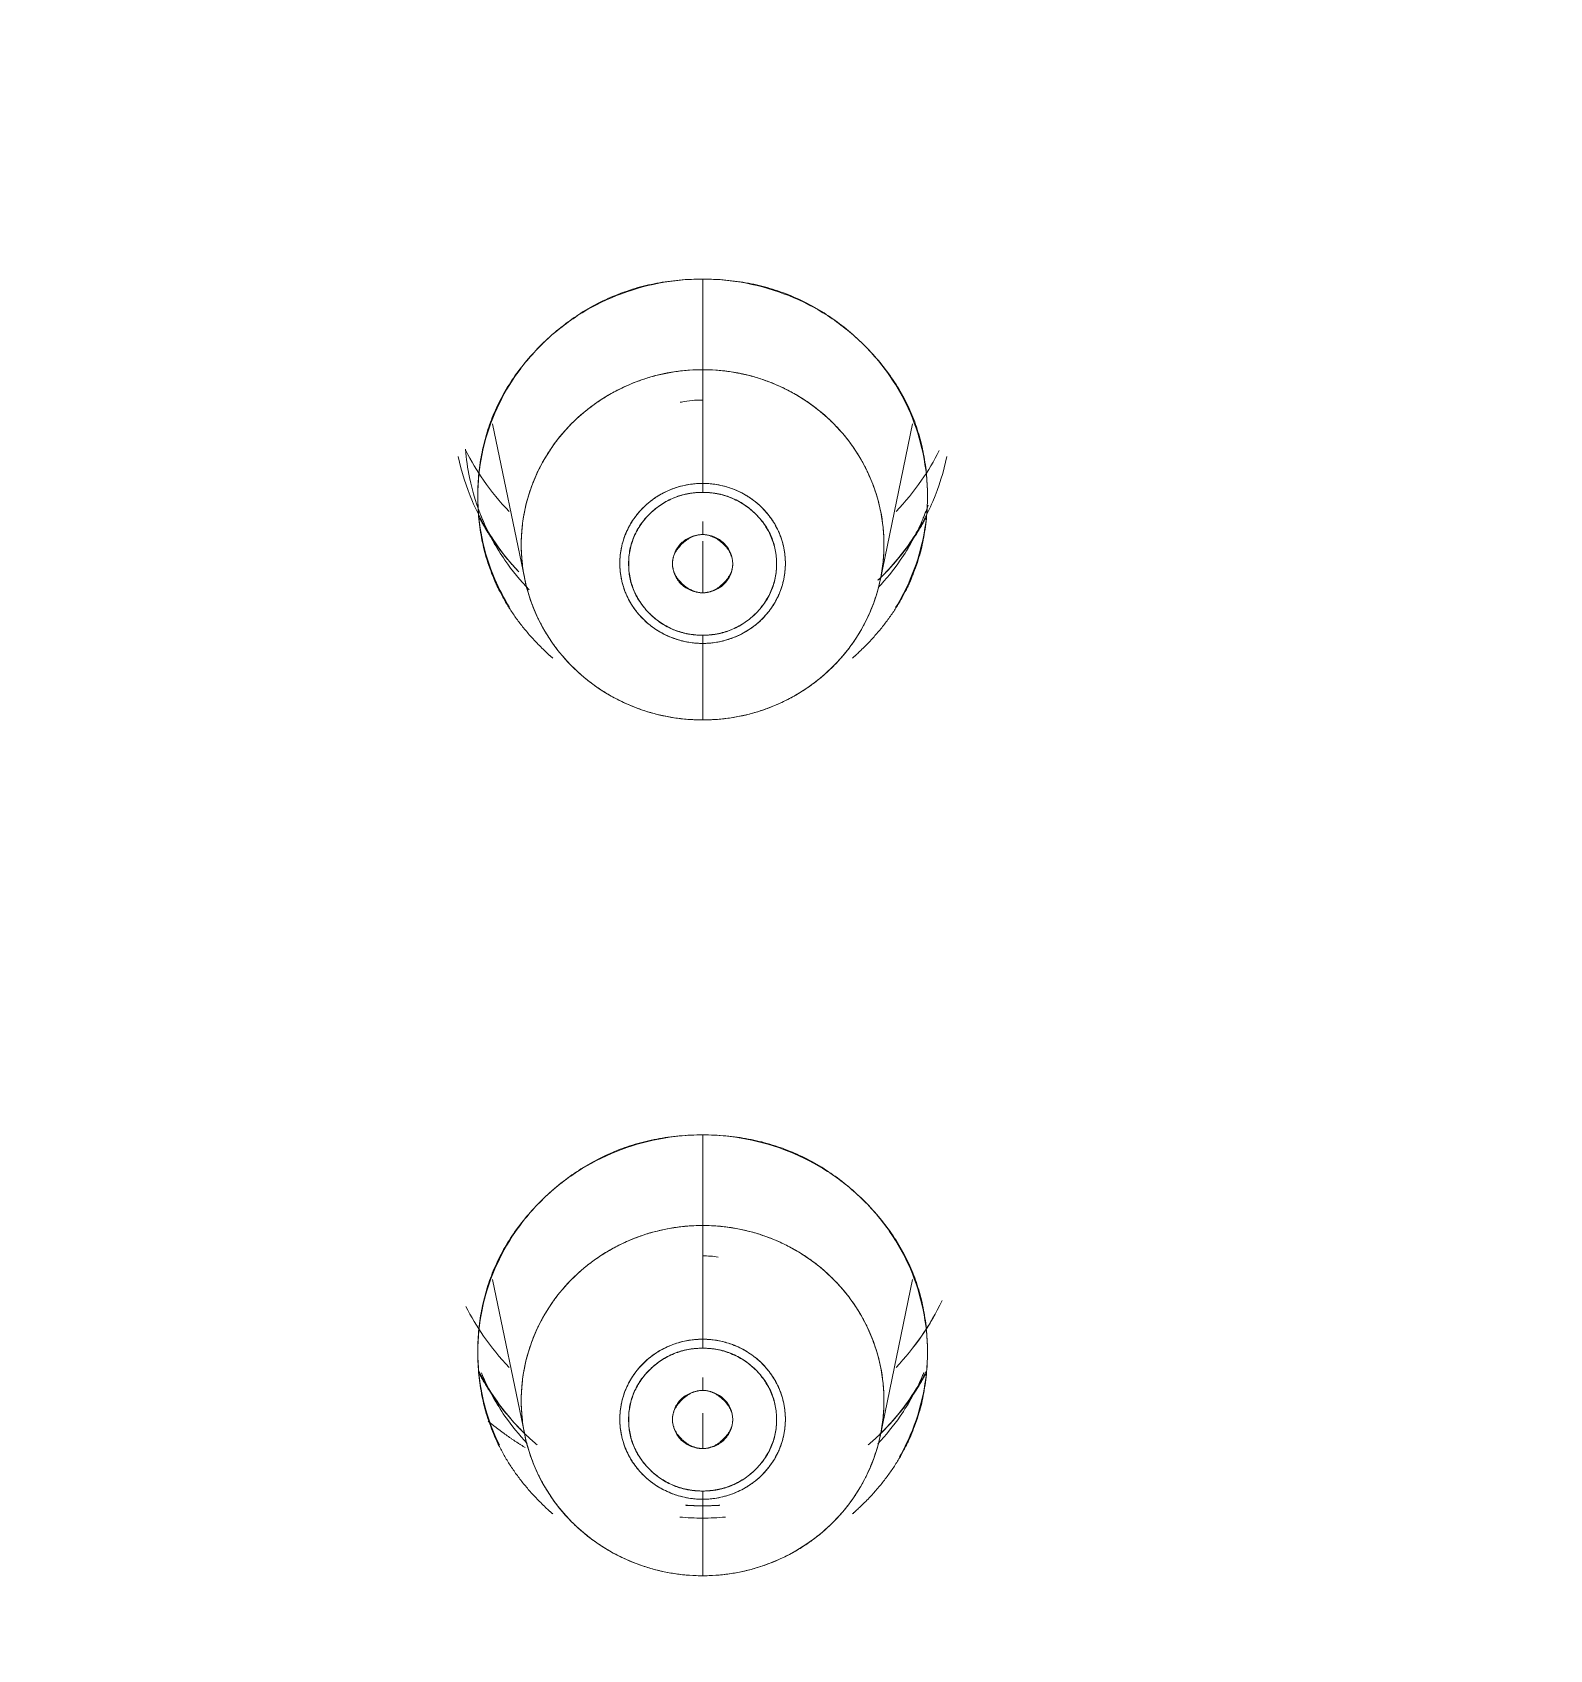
# Model space of a CAD drawing. Header units: inches. Extents: x 1105 to 1525, y -292 to 302.
# Drawn here: x 1197.71 to 1209.01, y -8.51 to 3.54 of the extents above; entities that cross this region are included whole.
import ezdxf

# ---------------------------------------------------------------- set-up
doc = ezdxf.new("R2010")
doc.units = ezdxf.units.IN
doc.header["$LTSCALE"] = 2.42
doc.header["$MEASUREMENT"] = 0
doc.layers.get('0').update_dxf_attribs({"linetype": 'CONTINUOUS'})

msp = doc.modelspace()

# ---------------------------------------------------------------- linework, layer by layer
at = {"linetype": 'Continuous', "lineweight": 18, "extrusion": (0, 1, 0)}
for p, q in [((1201.137, 0.625), (1201.376, -0.532)), ((1204.025, -0.532), (1204.264, 0.625)), ((1202.701, -0.371), (1202.701, -0.373)), ((1202.701, -0.373), (1202.701, -0.371)), ((1201.137, -5.75), (1201.376, -6.907)), ((1204.025, -6.907), (1204.264, -5.75)), ((1202.701, -6.748), (1202.701, -6.746)), ((1202.701, -6.746), (1202.701, -6.748))]:
    msp.add_line(p, q, dxfattribs=at)
at = {"linetype": 'Continuous', "lineweight": 18}
for points, degree, knots in [([(1195.817, 93.394), (1202.015, 94.846), (1208.388, 95.111), (1213.318, 95.316), (1218.223, 94.804), (1224.622, 94.135), (1230.757, 92.275), (1238.11, 90.045), (1244.729, 86.221), (1251.525, 82.295), (1257.155, 76.908), (1262.782, 71.525), (1266.914, 64.997), (1271.044, 58.472), (1273.44, 51.181), (1275.835, 43.891), (1276.356, 36.257), (1276.877, 28.632), (1275.497, 21.105), (1274.115, 13.574), (1270.908, 6.579), (1268.052, 0.347), (1263.883, -5.15), (1257.961, -12.96), (1249.886, -18.696), (1244.869, -22.26), (1239.241, -24.844)], 2, [0, 0, 0, 0.125, 0.125, 0.1875, 0.1875, 0.25, 0.25, 0.3125, 0.3125, 0.375, 0.375, 0.4375, 0.4375, 0.5, 0.5, 0.5625, 0.5625, 0.625, 0.625, 0.6875, 0.6875, 0.75, 0.75, 0.875, 0.875, 1, 1, 1]), ([(1239.241, -24.844), (1239.945, -24.521), (1241.272, -23.883), (1243.174, -22.889), (1245.001, -21.861), (1246.885, -20.721), (1248.901, -19.401), (1251.067, -17.862), (1253.381, -16.063), (1255.852, -13.947), (1258.478, -11.445), (1261.219, -8.502), (1263.993, -5.097), (1266.701, -1.233), (1269.256, 3.091), (1271.566, 7.863), (1273.516, 12.997), (1275.013, 18.357), (1276.016, 23.822), (1276.519, 29.339), (1276.519, 34.879), (1276.016, 40.4), (1275.013, 45.856), (1273.519, 51.206), (1271.546, 56.409), (1269.108, 61.424), (1266.224, 66.213), (1262.916, 70.741), (1259.21, 74.971), (1255.137, 78.868), (1250.725, 82.407), (1245.994, 85.568), (1241.004, 88.308), (1235.91, 90.561), (1230.9, 92.3), (1226.102, 93.564), (1221.565, 94.42), (1217.342, 94.931), (1213.501, 95.163), (1210.069, 95.186), (1207.014, 95.06), (1204.285, 94.831), (1201.84, 94.532), (1199.657, 94.187), (1197.676, 93.811), (1196.425, 93.537), (1195.817, 93.394)], 3, [0, 0, 0, 0, 0.012202, 0.023189, 0.033858, 0.045296, 0.057999, 0.071972, 0.087381, 0.104481, 0.123651, 0.145097, 0.168608, 0.193819, 0.220656, 0.249232, 0.279085, 0.309194, 0.339088, 0.368937, 0.398843, 0.428755, 0.458652, 0.488547, 0.518447, 0.548347, 0.57824, 0.608136, 0.638049, 0.667943, 0.697772, 0.727718, 0.757896, 0.787508, 0.81533, 0.841142, 0.865293, 0.887639, 0.907732, 0.925508, 0.941345, 0.955585, 0.96839, 0.979913, 0.990205, 1, 1, 1, 1]), ([(1195.887, 93.19), (1196.492, 93.332), (1197.738, 93.605), (1199.71, 93.979), (1201.883, 94.322), (1204.316, 94.62), (1207.033, 94.848), (1210.074, 94.973), (1213.49, 94.95), (1217.314, 94.719), (1221.518, 94.21), (1226.034, 93.358), (1230.81, 92.1), (1235.796, 90.369), (1240.867, 88.127), (1245.834, 85.4), (1250.543, 82.252), (1254.935, 78.73), (1258.989, 74.851), (1262.678, 70.64), (1265.971, 66.134), (1268.842, 61.366), (1271.269, 56.374), (1273.233, 51.195), (1274.72, 45.87), (1275.718, 40.438), (1276.219, 34.943), (1276.219, 29.429), (1275.719, 23.937), (1274.72, 18.497), (1273.23, 13.162), (1271.289, 8.051), (1268.99, 3.302), (1266.446, -1.003), (1263.75, -4.849), (1260.989, -8.238), (1258.26, -11.168), (1255.647, -13.658), (1253.187, -15.765), (1250.884, -17.555), (1248.728, -19.088), (1246.721, -20.401), (1244.846, -21.536), (1243.027, -22.56), (1241.133, -23.549), (1239.813, -24.184), (1239.113, -24.505)], 3, [0, 0, 0, 0, 0.009795, 0.020087, 0.03161, 0.044415, 0.058655, 0.074492, 0.092268, 0.112361, 0.134707, 0.158858, 0.18467, 0.212492, 0.242104, 0.272282, 0.302228, 0.332057, 0.361951, 0.391864, 0.42176, 0.451653, 0.481553, 0.511453, 0.541348, 0.571245, 0.601157, 0.631063, 0.660912, 0.690806, 0.720915, 0.750768, 0.779344, 0.806181, 0.831392, 0.854903, 0.876349, 0.895519, 0.912619, 0.928028, 0.942001, 0.954704, 0.966142, 0.976811, 0.987798, 1, 1, 1, 1]), ([(1238.926, -24.204), (1244.594, -21.601), (1249.636, -17.993), (1253.679, -15.099), (1257.214, -11.632), (1261.748, -7.184), (1265.281, -1.952), (1269.377, 4.114), (1271.926, 10.932), (1274.313, 17.314), (1275.221, 24.04), (1276.204, 31.32), (1275.41, 38.624), (1274.478, 47.195), (1271.171, 55.203), (1268.094, 62.655), (1263.166, 69.11), (1259.017, 74.545), (1253.753, 79.002), (1248.176, 83.723), (1241.629, 87.101), (1235.346, 90.344), (1228.485, 92.185), (1218.496, 94.865), (1208.135, 94.39), (1201.98, 94.108), (1195.989, 92.705)], 2, [0, 0, 0, 0.125, 0.125, 0.1875, 0.1875, 0.25, 0.25, 0.3125, 0.3125, 0.375, 0.375, 0.4375, 0.4375, 0.5, 0.5, 0.5625, 0.5625, 0.625, 0.625, 0.6875, 0.6875, 0.75, 0.75, 0.875, 0.875, 1, 1, 1]), ([(1195.989, 92.705), (1196.681, 92.867), (1198.001, 93.154), (1199.941, 93.514), (1201.848, 93.812), (1203.864, 94.068), (1206.081, 94.278), (1208.538, 94.424), (1211.258, 94.481), (1214.287, 94.415), (1217.665, 94.179), (1221.39, 93.718), (1225.413, 92.977), (1229.663, 91.91), (1234.077, 90.476), (1238.587, 88.642), (1243.083, 86.403), (1247.409, 83.81), (1251.422, 80.959), (1255.075, 77.927), (1258.424, 74.708), (1261.577, 71.202), (1264.604, 67.271), (1267.483, 62.819), (1270.107, 57.845), (1272.33, 52.456), (1274.036, 46.829), (1275.168, 41.173), (1275.735, 35.705), (1275.811, 30.574), (1275.491, 25.797), (1274.836, 21.258), (1273.845, 16.787), (1272.478, 12.274), (1270.697, 7.727), (1268.522, 3.274), (1266.041, -0.911), (1263.375, -4.71), (1260.618, -8.09), (1257.835, -11.072), (1255.092, -13.667), (1252.471, -15.879), (1250.029, -17.736), (1247.779, -19.294), (1245.71, -20.607), (1243.81, -21.721), (1242.074, -22.664), (1240.467, -23.48), (1239.433, -23.971), (1238.926, -24.204)], 3, [0, 0, 0, 0, 0.011269, 0.021419, 0.031278, 0.041852, 0.053605, 0.066538, 0.08081, 0.096678, 0.114498, 0.1344, 0.156117, 0.179301, 0.203861, 0.229789, 0.256714, 0.283873, 0.310306, 0.335514, 0.360061, 0.38505, 0.41157, 0.440282, 0.471001, 0.502948, 0.535235, 0.566974, 0.597228, 0.625207, 0.651, 0.675617, 0.700265, 0.725877, 0.752635, 0.779868, 0.806498, 0.831609, 0.855023, 0.876985, 0.897373, 0.915773, 0.93207, 0.946569, 0.959582, 0.971263, 0.981756, 0.991115, 1, 1, 1, 1]), ([(1202.701, 1.703), (1202.591, 1.703), (1202.481, 1.693), (1202.266, 1.651), (1202.161, 1.62), (1201.958, 1.539), (1201.861, 1.489), (1201.679, 1.372), (1201.594, 1.304), (1201.439, 1.155), (1201.369, 1.072), (1201.247, 0.896), (1201.196, 0.802), (1201.112, 0.607), (1201.08, 0.505), (1201.037, 0.297), (1201.026, 0.192), (1201.026, -0.02), (1201.037, -0.126), (1201.08, -0.334), (1201.112, -0.435), (1201.185, -0.606), (1201.221, -0.676), (1201.263, -0.743)], 3, [0, 0, 0, 0, 0.093112, 0.093112, 0.186224, 0.186224, 0.279336, 0.279336, 0.372448, 0.372448, 0.46556, 0.46556, 0.558672, 0.558672, 0.651784, 0.651784, 0.744896, 0.744896, 0.838008, 0.838008, 0.93112, 0.93112, 1, 1, 1, 1]), ([(1201.584, -1.12), (1201.55, -1.09), (1201.026, -0.585), (1201.026, 0.755), (1202.006, 1.703), (1202.701, 1.703)], 2, [0, 0, 0, 0.022144, 0.348096, 0.674048, 1, 1, 1]), ([(1204.138, -0.743), (1204.18, -0.676), (1204.216, -0.606), (1204.289, -0.435), (1204.321, -0.334), (1204.364, -0.126), (1204.375, -0.02), (1204.375, 0.192), (1204.364, 0.297), (1204.321, 0.505), (1204.289, 0.607), (1204.206, 0.802), (1204.154, 0.896), (1204.032, 1.072), (1203.962, 1.155), (1203.807, 1.304), (1203.722, 1.372), (1203.54, 1.489), (1203.443, 1.539), (1203.24, 1.62), (1203.135, 1.651), (1202.92, 1.693), (1202.81, 1.703), (1202.701, 1.703)], 3, [0, 0, 0, 0, 0.06888, 0.06888, 0.161992, 0.161992, 0.255104, 0.255104, 0.348216, 0.348216, 0.441328, 0.441328, 0.53444, 0.53444, 0.627552, 0.627552, 0.720664, 0.720664, 0.813776, 0.813776, 0.906888, 0.906888, 1, 1, 1, 1]), ([(1202.701, 1.703), (1203.394, 1.703), (1204.375, 0.756), (1204.375, -0.583), (1203.851, -1.09), (1203.817, -1.12)], 2, [0, 0, 0, 0.325952, 0.651904, 0.977856, 1, 1, 1]), ([(1202.701, -1.581), (1202.612, -1.581), (1202.524, -1.573), (1202.35, -1.539), (1202.265, -1.514), (1202.102, -1.449), (1202.024, -1.409), (1201.877, -1.314), (1201.808, -1.259), (1201.683, -1.138), (1201.627, -1.072), (1201.528, -0.93), (1201.486, -0.854), (1201.419, -0.697), (1201.393, -0.615), (1201.358, -0.447), (1201.35, -0.362), (1201.35, -0.191), (1201.358, -0.105), (1201.393, 0.062), (1201.419, 0.144), (1201.486, 0.302), (1201.528, 0.378), (1201.627, 0.52), (1201.683, 0.586), (1201.808, 0.707), (1201.877, 0.761), (1202.024, 0.856), (1202.102, 0.896), (1202.265, 0.962), (1202.35, 0.987), (1202.524, 1.02), (1202.612, 1.028), (1202.701, 1.028)], 3, [0, 0, 0, 0, 0.0625, 0.0625, 0.125, 0.125, 0.1875, 0.1875, 0.25, 0.25, 0.3125, 0.3125, 0.375, 0.375, 0.4375, 0.4375, 0.5, 0.5, 0.5625, 0.5625, 0.625, 0.625, 0.6875, 0.6875, 0.75, 0.75, 0.8125, 0.8125, 0.875, 0.875, 0.9375, 0.9375, 1, 1, 1, 1]), ([(1202.701, 1.028), (1202.789, 1.028), (1202.877, 1.02), (1203.051, 0.987), (1203.136, 0.962), (1203.299, 0.896), (1203.377, 0.856), (1203.524, 0.761), (1203.593, 0.707), (1203.718, 0.586), (1203.775, 0.52), (1203.873, 0.378), (1203.915, 0.302), (1203.982, 0.144), (1204.008, 0.062), (1204.043, -0.105), (1204.051, -0.191), (1204.051, -0.362), (1204.043, -0.447), (1204.008, -0.615), (1203.982, -0.697), (1203.915, -0.854), (1203.873, -0.93), (1203.775, -1.072), (1203.718, -1.138), (1203.593, -1.259), (1203.524, -1.314), (1203.377, -1.409), (1203.299, -1.449), (1203.136, -1.514), (1203.051, -1.539), (1202.877, -1.573), (1202.789, -1.581), (1202.701, -1.581)], 3, [0, 0, 0, 0, 0.0625, 0.0625, 0.125, 0.125, 0.1875, 0.1875, 0.25, 0.25, 0.3125, 0.3125, 0.375, 0.375, 0.4375, 0.4375, 0.5, 0.5, 0.5625, 0.5625, 0.625, 0.625, 0.6875, 0.6875, 0.75, 0.75, 0.8125, 0.8125, 0.875, 0.875, 0.9375, 0.9375, 1, 1, 1, 1]), ([(1202.534, 0.785), (1202.537, 0.786), (1202.54, 0.786), (1202.595, 0.797), (1202.648, 0.802), (1202.701, 0.802)], 3, [0, 0, 0, 0, 0.048979, 0.048979, 1, 1, 1, 1]), ([(1200.881, 0.382), (1200.905, 0.268), (1200.94, 0.155), (1201.033, -0.061), (1201.09, -0.165), (1201.21, -0.338), (1201.268, -0.41), (1201.331, -0.477)], 3, [0, 0, 0, 0, 0.360011, 0.360011, 0.720924, 0.720924, 1, 1, 1, 1]), ([(1200.935, 0.435), (1200.94, 0.364), (1200.95, 0.294), (1200.987, 0.115), (1201.021, 0.007), (1201.109, -0.199), (1201.164, -0.298), (1201.283, -0.47), (1201.344, -0.543), (1201.41, -0.612)], 3, [0, 0, 0, 0, 0.181982, 0.181982, 0.470042, 0.470042, 0.758101, 0.758101, 1, 1, 1, 1]), ([(1200.938, 0.425), (1200.977, 0.349), (1201.021, 0.275), (1201.127, 0.122), (1201.19, 0.044), (1201.26, -0.029)], 3, [0, 0, 0, 0, 0.461241, 0.461241, 1, 1, 1, 1]), ([(1201.26, -0.029), (1201.19, 0.044), (1201.127, 0.122), (1201.021, 0.275), (1200.977, 0.349), (1200.938, 0.425)], 3, [0, 0, 0, 0, 0.538758, 0.538758, 1, 1, 1, 1]), ([(1204.006, -0.541), (1204.008, -0.539), (1204.01, -0.537), (1204.098, -0.452), (1204.176, -0.36), (1204.311, -0.165), (1204.368, -0.061), (1204.461, 0.155), (1204.496, 0.268), (1204.52, 0.382)], 3, [0, 0, 0, 0, 0.008189, 0.008189, 0.339068, 0.339068, 0.669948, 0.669948, 1, 1, 1, 1]), ([(1204.141, -0.029), (1204.211, 0.044), (1204.274, 0.122), (1204.38, 0.275), (1204.424, 0.349), (1204.463, 0.425)], 3, [0, 0, 0, 0, 0.538758, 0.538758, 1, 1, 1, 1]), ([(1204.463, 0.425), (1204.424, 0.349), (1204.38, 0.275), (1204.274, 0.122), (1204.211, 0.044), (1204.141, -0.029)], 3, [0, 0, 0, 0, 0.461241, 0.461241, 1, 1, 1, 1]), ([(1202.701, 0.181), (1202.66, 0.181), (1202.62, 0.177), (1202.541, 0.162), (1202.502, 0.15), (1202.427, 0.121), (1202.391, 0.102), (1202.324, 0.059), (1202.293, 0.034), (1202.236, -0.021), (1202.21, -0.052), (1202.165, -0.116), (1202.146, -0.151), (1202.115, -0.223), (1202.104, -0.26), (1202.088, -0.337), (1202.084, -0.376), (1202.084, -0.454), (1202.088, -0.493), (1202.104, -0.569), (1202.115, -0.607), (1202.146, -0.679), (1202.165, -0.713), (1202.21, -0.778), (1202.236, -0.809), (1202.293, -0.864), (1202.324, -0.888), (1202.391, -0.932), (1202.427, -0.95), (1202.502, -0.98), (1202.541, -0.991), (1202.62, -1.007), (1202.66, -1.011), (1202.701, -1.011)], 3, [0, 0, 0, 0, 0.0625, 0.0625, 0.125, 0.125, 0.1875, 0.1875, 0.25, 0.25, 0.3125, 0.3125, 0.375, 0.375, 0.4375, 0.4375, 0.5, 0.5, 0.5625, 0.5625, 0.625, 0.625, 0.6875, 0.6875, 0.75, 0.75, 0.8125, 0.8125, 0.875, 0.875, 0.9375, 0.9375, 1, 1, 1, 1]), ([(1202.701, -1.011), (1202.741, -1.011), (1202.781, -1.007), (1202.86, -0.991), (1202.899, -0.98), (1202.974, -0.95), (1203.01, -0.932), (1203.077, -0.888), (1203.108, -0.864), (1203.165, -0.809), (1203.191, -0.778), (1203.236, -0.713), (1203.255, -0.679), (1203.286, -0.607), (1203.297, -0.569), (1203.313, -0.493), (1203.317, -0.454), (1203.317, -0.376), (1203.313, -0.337), (1203.297, -0.26), (1203.286, -0.223), (1203.255, -0.151), (1203.236, -0.116), (1203.191, -0.052), (1203.165, -0.021), (1203.108, 0.034), (1203.077, 0.059), (1203.01, 0.102), (1202.974, 0.121), (1202.899, 0.15), (1202.86, 0.162), (1202.781, 0.177), (1202.741, 0.181), (1202.701, 0.181)], 3, [0, 0, 0, 0, 0.0625, 0.0625, 0.125, 0.125, 0.1875, 0.1875, 0.25, 0.25, 0.3125, 0.3125, 0.375, 0.375, 0.4375, 0.4375, 0.5, 0.5, 0.5625, 0.5625, 0.625, 0.625, 0.6875, 0.6875, 0.75, 0.75, 0.8125, 0.8125, 0.875, 0.875, 0.9375, 0.9375, 1, 1, 1, 1]), ([(1202.701, -0.95), (1202.664, -0.95), (1202.628, -0.946), (1202.558, -0.933), (1202.523, -0.923), (1202.456, -0.896), (1202.424, -0.879), (1202.365, -0.841), (1202.337, -0.819), (1202.286, -0.769), (1202.263, -0.742), (1202.223, -0.684), (1202.205, -0.654), (1202.178, -0.589), (1202.167, -0.556), (1202.153, -0.487), (1202.15, -0.453), (1202.15, -0.383), (1202.153, -0.348), (1202.167, -0.28), (1202.178, -0.246), (1202.205, -0.182), (1202.223, -0.151), (1202.263, -0.093), (1202.286, -0.066), (1202.337, -0.017), (1202.365, 0.005), (1202.424, 0.044), (1202.456, 0.06), (1202.523, 0.087), (1202.558, 0.097), (1202.628, 0.111), (1202.664, 0.114), (1202.701, 0.114)], 3, [0, 0, 0, 0, 0.0625, 0.0625, 0.125, 0.125, 0.1875, 0.1875, 0.25, 0.25, 0.3125, 0.3125, 0.375, 0.375, 0.4375, 0.4375, 0.5, 0.5, 0.5625, 0.5625, 0.625, 0.625, 0.6875, 0.6875, 0.75, 0.75, 0.8125, 0.8125, 0.875, 0.875, 0.9375, 0.9375, 1, 1, 1, 1]), ([(1202.701, 0.114), (1202.737, 0.114), (1202.773, 0.111), (1202.843, 0.097), (1202.878, 0.087), (1202.945, 0.06), (1202.977, 0.044), (1203.036, 0.005), (1203.064, -0.017), (1203.115, -0.066), (1203.138, -0.093), (1203.178, -0.151), (1203.196, -0.182), (1203.223, -0.246), (1203.234, -0.28), (1203.248, -0.348), (1203.251, -0.383), (1203.251, -0.453), (1203.248, -0.487), (1203.234, -0.556), (1203.223, -0.589), (1203.196, -0.654), (1203.178, -0.684), (1203.138, -0.742), (1203.115, -0.769), (1203.064, -0.819), (1203.036, -0.841), (1202.977, -0.879), (1202.945, -0.896), (1202.878, -0.923), (1202.843, -0.933), (1202.773, -0.946), (1202.737, -0.95), (1202.701, -0.95)], 3, [0, 0, 0, 0, 0.0625, 0.0625, 0.125, 0.125, 0.1875, 0.1875, 0.25, 0.25, 0.3125, 0.3125, 0.375, 0.375, 0.4375, 0.4375, 0.5, 0.5, 0.5625, 0.5625, 0.625, 0.625, 0.6875, 0.6875, 0.75, 0.75, 0.8125, 0.8125, 0.875, 0.875, 0.9375, 0.9375, 1, 1, 1, 1]), ([(1204.007, -0.595), (1204.067, -0.532), (1204.123, -0.463), (1204.237, -0.298), (1204.292, -0.199), (1204.352, -0.058), (1204.367, -0.02), (1204.38, 0.018)], 3, [0, 0, 0, 0, 0.361583, 0.361583, 0.829803, 0.829803, 1, 1, 1, 1]), ([(1201.41, -0.612), (1201.344, -0.543), (1201.283, -0.47), (1201.164, -0.298), (1201.109, -0.199), (1201.06, -0.083), (1201.054, -0.07), (1201.049, -0.056)], 3, [0, 0, 0, 0, 0.427081, 0.427081, 0.935663, 0.935663, 1, 1, 1, 1]), ([(1204.362, -0.076), (1204.232, -0.323), (1204.009, -0.538), (1204.006, -0.541)], 2, [0, 0, 0, 0.985469, 1, 1, 1]), ([(1204.352, -0.058), (1204.347, -0.07), (1204.341, -0.083), (1204.292, -0.199), (1204.237, -0.298), (1204.123, -0.463), (1204.067, -0.532), (1204.007, -0.595)], 3, [0, 0, 0, 0, 0.064775, 0.064775, 0.59248, 0.59248, 1, 1, 1, 1]), ([(1202.701, -0.2), (1202.671, -0.2), (1202.642, -0.206), (1202.587, -0.229), (1202.562, -0.245), (1202.521, -0.285), (1202.504, -0.309), (1202.482, -0.361), (1202.476, -0.39), (1202.476, -0.446), (1202.482, -0.474), (1202.505, -0.526), (1202.521, -0.55), (1202.563, -0.59), (1202.588, -0.606), (1202.642, -0.628), (1202.671, -0.634), (1202.701, -0.634)], 3, [0, 0, 0, 0, 0.125, 0.125, 0.25, 0.25, 0.375, 0.375, 0.5, 0.5, 0.625, 0.625, 0.75, 0.75, 0.875, 0.875, 1, 1, 1, 1]), ([(1202.701, -0.634), (1202.62, -0.633), (1202.477, -0.499), (1202.476, -0.417), (1202.475, -0.339), (1202.549, -0.268), (1202.618, -0.201), (1202.701, -0.2)], 2, [0, 0, 0, 0.25, 0.5, 0.5, 0.75, 0.75, 1, 1, 1]), ([(1202.701, -0.634), (1202.73, -0.634), (1202.759, -0.628), (1202.813, -0.606), (1202.838, -0.59), (1202.88, -0.55), (1202.896, -0.526), (1202.919, -0.474), (1202.925, -0.446), (1202.925, -0.39), (1202.919, -0.361), (1202.897, -0.309), (1202.88, -0.285), (1202.839, -0.245), (1202.814, -0.229), (1202.759, -0.206), (1202.73, -0.2), (1202.701, -0.2)], 3, [0, 0, 0, 0, 0.125, 0.125, 0.25, 0.25, 0.375, 0.375, 0.5, 0.5, 0.625, 0.625, 0.75, 0.75, 0.875, 0.875, 1, 1, 1, 1]), ([(1202.701, -0.2), (1202.781, -0.201), (1202.924, -0.335), (1202.925, -0.417), (1202.926, -0.496), (1202.852, -0.566), (1202.783, -0.633), (1202.701, -0.634)], 2, [0, 0, 0, 0.25, 0.5, 0.5, 0.75, 0.75, 1, 1, 1]), ([(1202.701, -1.151), (1202.701, -1.145), (1202.701, -1.141), (1202.701, -1.14), (1202.701, -1.142), (1202.701, -1.148), (1202.701, -1.148), (1202.701, -1.148)], 3, [0, 0, 0, 0, 0.499995, 0.499995, 0.99999, 0.99999, 1, 1, 1, 1]), ([(1202.701, -1.148), (1202.701, -1.148), (1202.701, -1.148), (1202.701, -1.142), (1202.701, -1.14), (1202.701, -1.141), (1202.701, -1.145), (1202.701, -1.151)], 3, [0, 0, 0, 0, 0.00001, 0.00001, 0.500005, 0.500005, 1, 1, 1, 1]), ([(1202.701, -4.672), (1202.591, -4.672), (1202.481, -4.682), (1202.266, -4.724), (1202.161, -4.755), (1201.958, -4.836), (1201.861, -4.886), (1201.679, -5.003), (1201.594, -5.071), (1201.439, -5.221), (1201.369, -5.303), (1201.247, -5.479), (1201.196, -5.573), (1201.112, -5.768), (1201.08, -5.87), (1201.037, -6.078), (1201.026, -6.184), (1201.026, -6.395), (1201.037, -6.501), (1201.08, -6.709), (1201.112, -6.811), (1201.164, -6.933), (1201.175, -6.957), (1201.187, -6.98)], 3, [0, 0, 0, 0, 0.097575, 0.097575, 0.195151, 0.195151, 0.292726, 0.292726, 0.390301, 0.390301, 0.487876, 0.487876, 0.585452, 0.585452, 0.683027, 0.683027, 0.780602, 0.780602, 0.878177, 0.878177, 0.975753, 0.975753, 1, 1, 1, 1]), ([(1201.584, -7.495), (1201.55, -7.465), (1201.026, -6.96), (1201.026, -5.62), (1202.006, -4.672), (1202.701, -4.672)], 2, [0, 0, 0, 0.022144, 0.348096, 0.674048, 1, 1, 1]), ([(1204.167, -7.069), (1204.197, -7.017), (1204.224, -6.963), (1204.289, -6.811), (1204.321, -6.709), (1204.364, -6.501), (1204.375, -6.395), (1204.375, -6.184), (1204.364, -6.078), (1204.321, -5.87), (1204.289, -5.768), (1204.206, -5.573), (1204.154, -5.479), (1204.032, -5.303), (1203.962, -5.221), (1203.807, -5.071), (1203.722, -5.003), (1203.54, -4.886), (1203.443, -4.836), (1203.24, -4.755), (1203.135, -4.724), (1202.92, -4.682), (1202.81, -4.672), (1202.701, -4.672)], 3, [0, 0, 0, 0, 0.053232, 0.053232, 0.147909, 0.147909, 0.242586, 0.242586, 0.337262, 0.337262, 0.431939, 0.431939, 0.526616, 0.526616, 0.621293, 0.621293, 0.71597, 0.71597, 0.810646, 0.810646, 0.905323, 0.905323, 1, 1, 1, 1]), ([(1202.701, -4.672), (1203.394, -4.672), (1204.375, -5.619), (1204.375, -6.958), (1203.851, -7.465), (1203.817, -7.495)], 2, [0, 0, 0, 0.325952, 0.651904, 0.977856, 1, 1, 1]), ([(1202.701, -7.956), (1202.612, -7.956), (1202.524, -7.948), (1202.35, -7.914), (1202.265, -7.889), (1202.102, -7.824), (1202.024, -7.784), (1201.877, -7.689), (1201.808, -7.634), (1201.683, -7.514), (1201.627, -7.447), (1201.528, -7.305), (1201.486, -7.23), (1201.419, -7.072), (1201.393, -6.99), (1201.358, -6.822), (1201.35, -6.737), (1201.35, -6.566), (1201.358, -6.481), (1201.393, -6.313), (1201.419, -6.231), (1201.486, -6.073), (1201.528, -5.997), (1201.627, -5.855), (1201.683, -5.789), (1201.808, -5.668), (1201.877, -5.614), (1202.024, -5.519), (1202.102, -5.479), (1202.265, -5.413), (1202.35, -5.388), (1202.524, -5.355), (1202.612, -5.347), (1202.701, -5.347)], 3, [0, 0, 0, 0, 0.0625, 0.0625, 0.125, 0.125, 0.1875, 0.1875, 0.25, 0.25, 0.3125, 0.3125, 0.375, 0.375, 0.4375, 0.4375, 0.5, 0.5, 0.5625, 0.5625, 0.625, 0.625, 0.6875, 0.6875, 0.75, 0.75, 0.8125, 0.8125, 0.875, 0.875, 0.9375, 0.9375, 1, 1, 1, 1]), ([(1202.701, -5.347), (1202.789, -5.347), (1202.877, -5.355), (1203.051, -5.388), (1203.136, -5.413), (1203.299, -5.479), (1203.377, -5.519), (1203.524, -5.614), (1203.593, -5.668), (1203.718, -5.789), (1203.775, -5.855), (1203.873, -5.997), (1203.915, -6.073), (1203.982, -6.231), (1204.008, -6.313), (1204.043, -6.481), (1204.051, -6.566), (1204.051, -6.737), (1204.043, -6.822), (1204.008, -6.99), (1203.982, -7.072), (1203.915, -7.23), (1203.873, -7.305), (1203.775, -7.447), (1203.718, -7.514), (1203.593, -7.634), (1203.524, -7.689), (1203.377, -7.784), (1203.299, -7.824), (1203.136, -7.889), (1203.051, -7.914), (1202.877, -7.948), (1202.789, -7.956), (1202.701, -7.956)], 3, [0, 0, 0, 0, 0.0625, 0.0625, 0.125, 0.125, 0.1875, 0.1875, 0.25, 0.25, 0.3125, 0.3125, 0.375, 0.375, 0.4375, 0.4375, 0.5, 0.5, 0.5625, 0.5625, 0.625, 0.625, 0.6875, 0.6875, 0.75, 0.75, 0.8125, 0.8125, 0.875, 0.875, 0.9375, 0.9375, 1, 1, 1, 1]), ([(1201.26, -6.404), (1201.19, -6.331), (1201.127, -6.253), (1201.021, -6.1), (1200.977, -6.026), (1200.938, -5.95)], 3, [0, 0, 0, 0, 0.538758, 0.538758, 1, 1, 1, 1]), ([(1200.938, -5.95), (1200.977, -6.026), (1201.021, -6.1), (1201.127, -6.253), (1201.19, -6.331), (1201.26, -6.404)], 3, [0, 0, 0, 0, 0.461241, 0.461241, 1, 1, 1, 1]), ([(1204.141, -6.404), (1204.211, -6.331), (1204.274, -6.253), (1204.39, -6.086), (1204.441, -5.997), (1204.485, -5.905)], 3, [0, 0, 0, 0, 0.494521, 0.494521, 1, 1, 1, 1]), ([(1204.463, -5.95), (1204.424, -6.026), (1204.38, -6.1), (1204.274, -6.253), (1204.211, -6.331), (1204.141, -6.404)], 3, [0, 0, 0, 0, 0.461241, 0.461241, 1, 1, 1, 1]), ([(1202.701, -6.194), (1202.66, -6.194), (1202.62, -6.198), (1202.541, -6.213), (1202.502, -6.225), (1202.427, -6.255), (1202.391, -6.273), (1202.324, -6.316), (1202.293, -6.341), (1202.236, -6.396), (1202.21, -6.427), (1202.165, -6.491), (1202.146, -6.526), (1202.115, -6.598), (1202.104, -6.636), (1202.088, -6.712), (1202.084, -6.751), (1202.084, -6.829), (1202.088, -6.868), (1202.104, -6.944), (1202.115, -6.982), (1202.146, -7.054), (1202.165, -7.089), (1202.21, -7.153), (1202.236, -7.184), (1202.293, -7.239), (1202.324, -7.264), (1202.391, -7.307), (1202.427, -7.325), (1202.502, -7.355), (1202.541, -7.367), (1202.62, -7.382), (1202.66, -7.386), (1202.701, -7.386)], 3, [0, 0, 0, 0, 0.0625, 0.0625, 0.125, 0.125, 0.1875, 0.1875, 0.25, 0.25, 0.3125, 0.3125, 0.375, 0.375, 0.4375, 0.4375, 0.5, 0.5, 0.5625, 0.5625, 0.625, 0.625, 0.6875, 0.6875, 0.75, 0.75, 0.8125, 0.8125, 0.875, 0.875, 0.9375, 0.9375, 1, 1, 1, 1]), ([(1202.701, -7.325), (1202.664, -7.325), (1202.628, -7.321), (1202.558, -7.308), (1202.523, -7.298), (1202.456, -7.271), (1202.424, -7.255), (1202.365, -7.216), (1202.337, -7.194), (1202.286, -7.144), (1202.263, -7.117), (1202.223, -7.059), (1202.205, -7.029), (1202.178, -6.964), (1202.167, -6.931), (1202.153, -6.863), (1202.15, -6.828), (1202.15, -6.758), (1202.153, -6.723), (1202.167, -6.655), (1202.178, -6.621), (1202.205, -6.557), (1202.223, -6.526), (1202.263, -6.468), (1202.286, -6.441), (1202.337, -6.392), (1202.365, -6.37), (1202.424, -6.331), (1202.456, -6.315), (1202.523, -6.288), (1202.558, -6.278), (1202.628, -6.264), (1202.664, -6.261), (1202.701, -6.261)], 3, [0, 0, 0, 0, 0.0625, 0.0625, 0.125, 0.125, 0.1875, 0.1875, 0.25, 0.25, 0.3125, 0.3125, 0.375, 0.375, 0.4375, 0.4375, 0.5, 0.5, 0.5625, 0.5625, 0.625, 0.625, 0.6875, 0.6875, 0.75, 0.75, 0.8125, 0.8125, 0.875, 0.875, 0.9375, 0.9375, 1, 1, 1, 1]), ([(1202.701, -7.386), (1202.741, -7.386), (1202.781, -7.382), (1202.86, -7.367), (1202.899, -7.355), (1202.974, -7.325), (1203.01, -7.307), (1203.077, -7.264), (1203.108, -7.239), (1203.165, -7.184), (1203.191, -7.153), (1203.236, -7.089), (1203.255, -7.054), (1203.286, -6.982), (1203.297, -6.944), (1203.313, -6.868), (1203.317, -6.829), (1203.317, -6.751), (1203.313, -6.712), (1203.297, -6.636), (1203.286, -6.598), (1203.255, -6.526), (1203.236, -6.491), (1203.191, -6.427), (1203.165, -6.396), (1203.108, -6.341), (1203.077, -6.316), (1203.01, -6.273), (1202.974, -6.255), (1202.899, -6.225), (1202.86, -6.213), (1202.781, -6.198), (1202.741, -6.194), (1202.701, -6.194)], 3, [0, 0, 0, 0, 0.0625, 0.0625, 0.125, 0.125, 0.1875, 0.1875, 0.25, 0.25, 0.3125, 0.3125, 0.375, 0.375, 0.4375, 0.4375, 0.5, 0.5, 0.5625, 0.5625, 0.625, 0.625, 0.6875, 0.6875, 0.75, 0.75, 0.8125, 0.8125, 0.875, 0.875, 0.9375, 0.9375, 1, 1, 1, 1]), ([(1202.701, -6.261), (1202.737, -6.261), (1202.773, -6.264), (1202.843, -6.278), (1202.878, -6.288), (1202.945, -6.315), (1202.977, -6.331), (1203.036, -6.37), (1203.064, -6.392), (1203.115, -6.441), (1203.138, -6.468), (1203.178, -6.526), (1203.196, -6.557), (1203.223, -6.621), (1203.234, -6.655), (1203.248, -6.723), (1203.251, -6.758), (1203.251, -6.828), (1203.248, -6.863), (1203.234, -6.931), (1203.223, -6.964), (1203.196, -7.029), (1203.178, -7.059), (1203.138, -7.117), (1203.115, -7.144), (1203.064, -7.194), (1203.036, -7.216), (1202.977, -7.255), (1202.945, -7.271), (1202.878, -7.298), (1202.843, -7.308), (1202.773, -7.321), (1202.737, -7.325), (1202.701, -7.325)], 3, [0, 0, 0, 0, 0.0625, 0.0625, 0.125, 0.125, 0.1875, 0.1875, 0.25, 0.25, 0.3125, 0.3125, 0.375, 0.375, 0.4375, 0.4375, 0.5, 0.5, 0.5625, 0.5625, 0.625, 0.625, 0.6875, 0.6875, 0.75, 0.75, 0.8125, 0.8125, 0.875, 0.875, 0.9375, 0.9375, 1, 1, 1, 1]), ([(1201.035, -6.433), (1201.071, -6.504), (1201.112, -6.572), (1201.225, -6.736), (1201.303, -6.827), (1201.414, -6.935), (1201.441, -6.959), (1201.468, -6.982)], 3, [0, 0, 0, 0, 0.341524, 0.341524, 0.848238, 0.848238, 1, 1, 1, 1]), ([(1201.054, -6.444), (1201.057, -6.453), (1201.061, -6.462), (1201.109, -6.574), (1201.164, -6.674), (1201.278, -6.838), (1201.334, -6.907), (1201.394, -6.97)], 3, [0, 0, 0, 0, 0.047306, 0.047306, 0.584868, 0.584868, 1, 1, 1, 1]), ([(1201.394, -6.97), (1201.334, -6.907), (1201.278, -6.838), (1201.164, -6.674), (1201.109, -6.574), (1201.061, -6.462), (1201.057, -6.453), (1201.054, -6.444)], 3, [0, 0, 0, 0, 0.415133, 0.415133, 0.952695, 0.952695, 1, 1, 1, 1]), ([(1203.933, -6.982), (1203.96, -6.959), (1203.987, -6.935), (1204.098, -6.827), (1204.176, -6.736), (1204.288, -6.573), (1204.329, -6.505), (1204.365, -6.435)], 3, [0, 0, 0, 0, 0.152359, 0.152359, 0.661071, 0.661071, 1, 1, 1, 1]), ([(1204.005, -6.973), (1204.066, -6.908), (1204.122, -6.839), (1204.237, -6.674), (1204.292, -6.574), (1204.34, -6.462), (1204.344, -6.453), (1204.347, -6.443)], 3, [0, 0, 0, 0, 0.417513, 0.417513, 0.952273, 0.952273, 1, 1, 1, 1]), ([(1204.347, -6.443), (1204.344, -6.453), (1204.34, -6.462), (1204.292, -6.574), (1204.237, -6.674), (1204.122, -6.839), (1204.066, -6.908), (1204.005, -6.973)], 3, [0, 0, 0, 0, 0.047728, 0.047728, 0.582487, 0.582487, 1, 1, 1, 1]), ([(1202.701, -7.009), (1202.62, -7.008), (1202.477, -6.875), (1202.476, -6.792), (1202.475, -6.714), (1202.549, -6.643), (1202.618, -6.576), (1202.701, -6.575)], 2, [0, 0, 0, 0.25, 0.5, 0.5, 0.75, 0.75, 1, 1, 1]), ([(1202.701, -6.575), (1202.671, -6.576), (1202.642, -6.582), (1202.587, -6.604), (1202.562, -6.62), (1202.521, -6.66), (1202.504, -6.684), (1202.482, -6.736), (1202.476, -6.765), (1202.476, -6.821), (1202.482, -6.849), (1202.505, -6.901), (1202.521, -6.925), (1202.563, -6.965), (1202.588, -6.981), (1202.642, -7.003), (1202.671, -7.009), (1202.701, -7.009)], 3, [0, 0, 0, 0, 0.125, 0.125, 0.25, 0.25, 0.375, 0.375, 0.5, 0.5, 0.625, 0.625, 0.75, 0.75, 0.875, 0.875, 1, 1, 1, 1]), ([(1202.701, -6.575), (1202.781, -6.576), (1202.924, -6.71), (1202.925, -6.792), (1202.926, -6.871), (1202.852, -6.941), (1202.783, -7.008), (1202.701, -7.009)], 2, [0, 0, 0, 0.25, 0.5, 0.5, 0.75, 0.75, 1, 1, 1]), ([(1202.701, -7.009), (1202.73, -7.009), (1202.759, -7.003), (1202.813, -6.981), (1202.838, -6.965), (1202.88, -6.925), (1202.896, -6.901), (1202.919, -6.849), (1202.925, -6.821), (1202.925, -6.765), (1202.919, -6.736), (1202.897, -6.684), (1202.88, -6.66), (1202.839, -6.62), (1202.814, -6.604), (1202.759, -6.582), (1202.73, -6.576), (1202.701, -6.575)], 3, [0, 0, 0, 0, 0.125, 0.125, 0.25, 0.25, 0.375, 0.375, 0.5, 0.5, 0.625, 0.625, 0.75, 0.75, 0.875, 0.875, 1, 1, 1, 1]), ([(1202.701, -7.527), (1202.701, -7.52), (1202.701, -7.516), (1202.701, -7.515), (1202.701, -7.517), (1202.701, -7.523), (1202.701, -7.523), (1202.701, -7.523)], 3, [0, 0, 0, 0, 0.499995, 0.499995, 0.99999, 0.99999, 1, 1, 1, 1]), ([(1202.701, -7.523), (1202.701, -7.523), (1202.701, -7.523), (1202.701, -7.517), (1202.701, -7.515), (1202.701, -7.516), (1202.701, -7.52), (1202.701, -7.527)], 3, [0, 0, 0, 0, 0.00001, 0.00001, 0.500005, 0.500005, 1, 1, 1, 1])]:
    msp.add_open_spline(points, degree=degree, knots=knots, dxfattribs=at)
for points, degree in [([(1202.701, 1.703), (1202.701, 1.478), (1202.701, 1.253), (1202.701, 1.028)], 3), ([(1202.701, 1.028), (1202.701, 1.253), (1202.701, 1.478), (1202.701, 1.703)], 3), ([(1202.701, 0.181), (1202.701, 0.158), (1202.701, 0.136), (1202.701, 0.114)], 3), ([(1202.701, 0.114), (1202.701, 0.136), (1202.701, 0.158), (1202.701, 0.181)], 3), ([(1202.701, 0.114), (1202.473, 0.114), (1202.15, -0.197), (1202.149, -0.637), (1202.472, -0.95), (1202.701, -0.95)], 2), ([(1202.701, -0.95), (1202.928, -0.95), (1203.251, -0.639), (1203.252, -0.198), (1202.929, 0.114), (1202.701, 0.114)], 2), ([(1201.332, -0.478), (1201.152, -0.29), (1201.039, -0.076)], 2), ([(1202.701, -0.103), (1202.701, -0.135), (1202.701, -0.168), (1202.701, -0.2)], 3), ([(1202.701, -0.2), (1202.701, -0.168), (1202.701, -0.135), (1202.701, -0.103)], 3), ([(1202.701, -0.432), (1202.701, -0.371), (1202.701, -0.31), (1202.701, -0.249)], 3), ([(1202.701, -0.634), (1202.701, -0.547), (1202.701, -0.46), (1202.701, -0.373)], 3), ([(1202.701, -0.373), (1202.701, -0.46), (1202.701, -0.547), (1202.701, -0.634)], 3), ([(1202.701, -0.95), (1202.701, -0.971), (1202.701, -0.992), (1202.701, -1.011)], 3), ([(1202.701, -1.011), (1202.701, -0.992), (1202.701, -0.971), (1202.701, -0.95)], 3), ([(1202.701, -4.672), (1202.701, -4.897), (1202.701, -5.122), (1202.701, -5.347)], 3), ([(1202.701, -5.347), (1202.701, -5.122), (1202.701, -4.897), (1202.701, -4.672)], 3), ([(1202.701, -5.573), (1202.74, -5.573), (1202.779, -5.576), (1202.817, -5.582)], 3), ([(1202.701, -6.261), (1202.473, -6.261), (1202.15, -6.572), (1202.149, -7.012), (1202.472, -7.325), (1202.701, -7.325)], 2), ([(1202.701, -6.194), (1202.701, -6.217), (1202.701, -6.239), (1202.701, -6.261)], 3), ([(1202.701, -6.261), (1202.701, -6.239), (1202.701, -6.217), (1202.701, -6.194)], 3), ([(1202.701, -7.325), (1202.928, -7.325), (1203.251, -7.014), (1203.252, -6.573), (1202.929, -6.261), (1202.701, -6.261)], 2), ([(1201.388, -6.91), (1201.17, -6.698), (1201.039, -6.452)], 2), ([(1202.701, -6.575), (1202.701, -6.543), (1202.701, -6.511), (1202.701, -6.478)], 3), ([(1202.701, -6.478), (1202.701, -6.511), (1202.701, -6.543), (1202.701, -6.575)], 3), ([(1204.362, -6.451), (1204.232, -6.698), (1204.013, -6.91)], 2), ([(1201.103, -6.804), (1201.234, -6.912), (1201.379, -7.001)], 2), ([(1202.701, -6.748), (1202.701, -6.835), (1202.701, -6.922), (1202.701, -7.009)], 3), ([(1202.701, -7.009), (1202.701, -6.922), (1202.701, -6.835), (1202.701, -6.748)], 3), ([(1202.701, -7.325), (1202.701, -7.346), (1202.701, -7.367), (1202.701, -7.386)], 3), ([(1202.701, -7.386), (1202.701, -7.367), (1202.701, -7.346), (1202.701, -7.325)], 3), ([(1202.573, -7.43), (1202.616, -7.433), (1202.658, -7.435), (1202.701, -7.435)], 3), ([(1202.701, -7.435), (1202.636, -7.435), (1202.574, -7.431)], 2), ([(1202.829, -7.431), (1202.765, -7.435), (1202.701, -7.435)], 2), ([(1202.53, -7.519), (1202.587, -7.524), (1202.644, -7.527), (1202.701, -7.527)], 3), ([(1202.701, -7.527), (1202.644, -7.527), (1202.587, -7.524), (1202.53, -7.519)], 3), ([(1202.701, -7.527), (1202.757, -7.527), (1202.814, -7.524), (1202.871, -7.519)], 3), ([(1202.871, -7.519), (1202.814, -7.524), (1202.757, -7.527), (1202.701, -7.527)], 3)]:
    msp.add_open_spline(points, degree=degree, dxfattribs=at)
for points, weights in [([(1202.701, 1.028), (1201.864, 1.028), (1201.35, 0.444), (1201.35, -0.276), (1201.35, -0.996), (1201.864, -1.581), (1202.701, -1.581)], [1.07658400383, 0.9418494422, 1.05653471293, 1.42063981603, 1.05653471293, 0.9418494422, 1.07658400383]), ([(1202.701, -1.581), (1203.537, -1.581), (1204.051, -0.996), (1204.051, -0.276), (1204.051, 0.444), (1203.537, 1.028), (1202.701, 1.028)], [1.07658400383, 0.941849442199, 1.05653471293, 1.42063981603, 1.05653471293, 0.941849442199, 1.07658400383]), ([(1202.701, -1.011), (1202.319, -1.011), (1202.084, -0.744), (1202.084, -0.415), (1202.084, -0.086), (1202.319, 0.181), (1202.701, 0.181)], [1.07658400383, 0.9418494422, 1.05653471293, 1.42063981603, 1.05653471293, 0.9418494422, 1.07658400383]), ([(1202.701, 0.181), (1203.082, 0.181), (1203.317, -0.086), (1203.317, -0.415), (1203.317, -0.744), (1203.082, -1.011), (1202.701, -1.011)], [1.07658400383, 0.9418494422, 1.05653471293, 1.42063981603, 1.05653471293, 0.9418494422, 1.07658400383]), ([(1202.701, -5.347), (1201.864, -5.347), (1201.35, -5.931), (1201.35, -6.651), (1201.35, -7.371), (1201.864, -7.956), (1202.701, -7.956)], [1.07658400383, 0.9418494422, 1.05653471293, 1.42063981603, 1.05653471293, 0.9418494422, 1.07658400383]), ([(1202.701, -7.956), (1203.537, -7.956), (1204.051, -7.371), (1204.051, -6.651), (1204.051, -5.931), (1203.537, -5.347), (1202.701, -5.347)], [1.07658400383, 0.9418494422, 1.05653471293, 1.42063981603, 1.05653471293, 0.9418494422, 1.07658400383]), ([(1202.701, -7.386), (1202.319, -7.386), (1202.084, -7.119), (1202.084, -6.79), (1202.084, -6.461), (1202.319, -6.194), (1202.701, -6.194)], [1.07658400383, 0.9418494422, 1.05653471293, 1.42063981603, 1.05653471293, 0.9418494422, 1.07658400383]), ([(1202.701, -6.194), (1203.082, -6.194), (1203.317, -6.461), (1203.317, -6.79), (1203.317, -7.119), (1203.082, -7.386), (1202.701, -7.386)], [1.07658400383, 0.9418494422, 1.05653471293, 1.42063981603, 1.05653471293, 0.9418494422, 1.07658400383])]:
    msp.add_rational_spline(points, weights, degree=3, knots=[0, 0, 0, 0, 0.5, 0.5, 0.5, 1, 1, 1, 1], dxfattribs=at)
for points, weights in [([(1202.701, 1.028), (1202.701, 0.783), (1202.701, 0.492), (1202.701, 0.181)], [1.07658400383, 1.04568796523, 1.04568796523, 1.07658400384]), ([(1202.701, 0.181), (1202.701, 0.492), (1202.701, 0.783), (1202.701, 1.028)], [1.07658400384, 1.04568796523, 1.04568796523, 1.07658400383]), ([(1202.701, 0.193), (1202.701, 0.263), (1202.701, 0.423), (1202.701, 0.625)], [1.13474734509, 0.991202125405, 0.962345047149, 1.04817611032]), ([(1202.701, 0.625), (1202.701, 0.423), (1202.701, 0.263), (1202.701, 0.193)], [1.04817544314, 0.96234495593, 0.991202659237, 1.13474855306]), ([(1202.701, -1.011), (1202.701, -1.268), (1202.701, -1.464), (1202.701, -1.581)], [1.07658400384, 1.04568796523, 1.04568796523, 1.07658400383]), ([(1202.701, -1.581), (1202.701, -1.464), (1202.701, -1.268), (1202.701, -1.011)], [1.07658400383, 1.04568796523, 1.04568796523, 1.07658400384]), ([(1202.701, -6.194), (1202.701, -5.883), (1202.701, -5.592), (1202.701, -5.347)], [1.07658400384, 1.04568796523, 1.04568796523, 1.07658400383]), ([(1202.701, -5.347), (1202.701, -5.592), (1202.701, -5.883), (1202.701, -6.194)], [1.07658400383, 1.04568796523, 1.04568796523, 1.07658400384]), ([(1202.701, -5.75), (1202.701, -5.953), (1202.701, -6.112), (1202.701, -6.182)], [1.04817584821, 0.962345011312, 0.991202335129, 1.13474781966]), ([(1202.701, -6.182), (1202.701, -6.112), (1202.701, -5.953), (1202.701, -5.75)], [1.13474758307, 0.991202230576, 0.962345029177, 1.04817597888]), ([(1202.701, -7.956), (1202.701, -7.839), (1202.701, -7.643), (1202.701, -7.386)], [1.07658400383, 1.04568796523, 1.04568796523, 1.07658400384]), ([(1202.701, -7.386), (1202.701, -7.643), (1202.701, -7.839), (1202.701, -7.956)], [1.07658400384, 1.04568796523, 1.04568796523, 1.07658400383])]:
    msp.add_rational_spline(points, weights, degree=3, dxfattribs=at)

doc.saveas('drawing.dxf')
